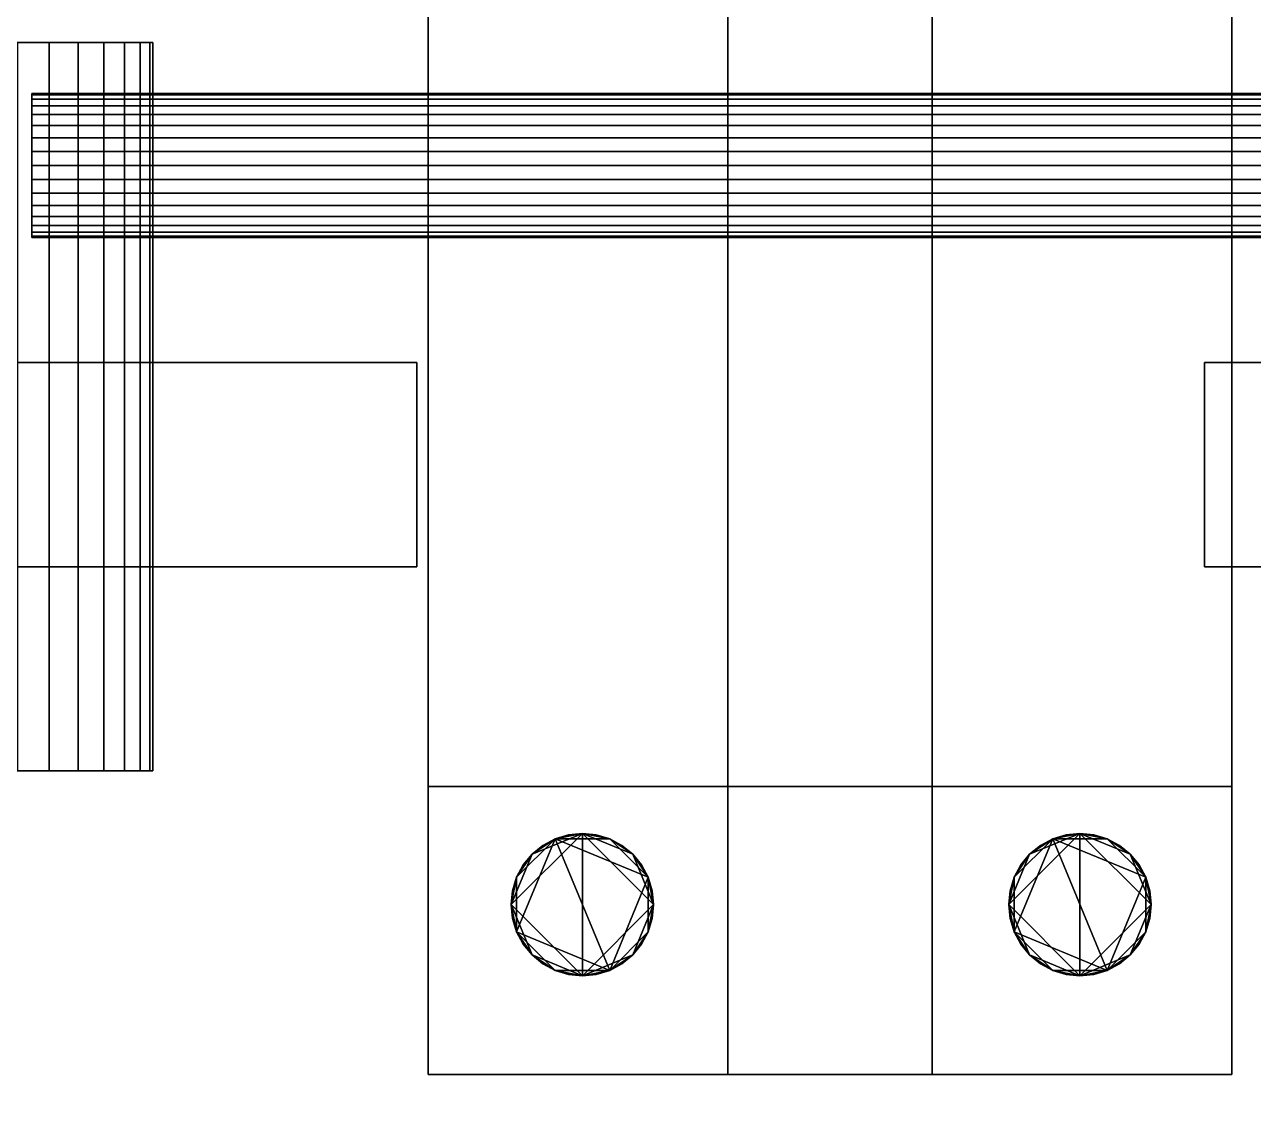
# Model space of a CAD drawing. Header units: metres. Extents: x 0 to 34.6, y -10.7 to 20.6.
# Drawn here: x 5.3128 to 5.4046, y 0.1169 to 0.1982 of the extents above; entities that cross this region are included whole.
import ezdxf

# ---------------------------------------------------------------- set-up
doc = ezdxf.new("R2010")
doc.units = ezdxf.units.M
doc.header["$MEASUREMENT"] = 0
doc.layers.get('0').update_dxf_attribs({"linetype": 'CONTINUOUS'})

msp = doc.modelspace()

# ---------------------------------------------------------------- linework, layer by layer
for points in [[(0, 0), (0, 0.25), (7.5, 0.25), (7.5, 0)], [(5.342948, 0.14126, 2.5), (5.342948, 0.221573, 2.5), (5.342948, 0.221573, 2.5), (5.342948, 0.14126, 2.5)], [(5.365329, 0.14126, 2.5), (5.342948, 0.14126, 2.5), (5.342948, 0.221573, 2.5), (5.365329, 0.221573, 2.5)], [(5.365329, 0.14126, 2.5), (5.365329, 0.221573, 2.5), (5.342948, 0.221573, 2.5), (5.342948, 0.14126, 2.5)], [(5.380568, 0.14126, 2.5), (5.380568, 0.221573, 2.5), (5.365329, 0.221573, 2.5), (5.365329, 0.14126, 2.5)], [(5.380568, 0.14126, 2.5), (5.365329, 0.14126, 2.5), (5.365329, 0.221573, 2.5), (5.380568, 0.221573, 2.5)], [(5.365329, 0.14126, 2.5), (5.365329, 0.221573, 2.5), (5.365329, 0.221573, 2.5), (5.365329, 0.14126, 2.5)], [(5.402948, 0.14126, 2.5), (5.402948, 0.221573, 2.5), (5.380568, 0.221573, 2.5), (5.380568, 0.14126, 2.5)], [(5.402948, 0.14126, 2.5), (5.380568, 0.14126, 2.5), (5.380568, 0.221573, 2.5), (5.402948, 0.221573, 2.5)], [(5.380568, 0.221573, 2.5), (5.380568, 0.14126, 2.5), (5.380568, 0.14126, 2.5), (5.380568, 0.221573, 2.5)], [(5.402948, 0.221573, 2.5), (5.402948, 0.14126, 2.5), (5.402948, 0.14126, 2.5), (5.402948, 0.221573, 2.5)], [(5.309838, 0.196825, 2.5), (5.31229, 0.196825, 2.5), (5.314649, 0.196825, 2.5)], [(5.314649, 0.196825, 2.5), (5.31229, 0.196825, 2.5), (5.309838, 0.196825, 2.5)], [(5.309838, 0.196825, 2.5), (5.314649, 0.196825, 2.5), (5.318727, 0.196825, 2.5)], [(5.318727, 0.196825, 2.5), (5.314649, 0.196825, 2.5), (5.309838, 0.196825, 2.5)], [(5.309838, 0.196825, 2.5), (5.318727, 0.196825, 2.5), (5.322409, 0.196825, 2.5)], [(5.322409, 0.196825, 2.5), (5.318727, 0.196825, 2.5), (5.309838, 0.196825, 2.5)], [(5.309838, 0.196825, 2.5), (5.322409, 0.196825, 2.5), (5.309838, 0.196825, 2.5)], [(5.309838, 0.196825, 2.5), (5.31229, 0.196825, 2.5), (5.314649, 0.196825, 2.5)], [(5.314649, 0.196825, 2.5), (5.31229, 0.196825, 2.5), (5.309838, 0.196825, 2.5)], [(5.309838, 0.196825, 2.5), (5.314649, 0.196825, 2.5), (5.318727, 0.196825, 2.5)], [(5.318727, 0.196825, 2.5), (5.314649, 0.196825, 2.5), (5.309838, 0.196825, 2.5)], [(5.309838, 0.196825, 2.5), (5.318727, 0.196825, 2.5), (5.322409, 0.196825, 2.5)], [(5.322409, 0.196825, 2.5), (5.318727, 0.196825, 2.5), (5.309838, 0.196825, 2.5)], [(5.309838, 0.196825, 2.5), (5.322409, 0.196825, 2.5), (5.309838, 0.196825, 2.5)], [(5.31229, 0.196825, 2.5), (5.314649, 0.196825, 2.5), (5.314649, 0.142444, 2.5), (5.31229, 0.142444, 2.5)], [(5.314649, 0.196825, 2.5), (5.31229, 0.196825, 2.5), (5.31229, 0.142444, 2.5), (5.314649, 0.142444, 2.5)], [(5.31229, 0.196825, 2.5), (5.314649, 0.196825, 2.5), (5.314649, 0.142444, 2.5), (5.31229, 0.142444, 2.5)], [(5.314649, 0.196825, 2.5), (5.31229, 0.196825, 2.5), (5.31229, 0.142444, 2.5), (5.314649, 0.142444, 2.5)], [(5.314649, 0.196825, 2.5), (5.316822, 0.196825, 2.5), (5.318727, 0.196825, 2.5)], [(5.318727, 0.196825, 2.5), (5.316822, 0.196825, 2.5), (5.314649, 0.196825, 2.5)], [(5.314649, 0.196825, 2.5), (5.316822, 0.196825, 2.5), (5.316822, 0.142444, 2.5), (5.314649, 0.142444, 2.5)], [(5.316822, 0.196825, 2.5), (5.314649, 0.196825, 2.5), (5.314649, 0.142444, 2.5), (5.316822, 0.142444, 2.5)], [(5.314649, 0.196825, 2.5), (5.316822, 0.196825, 2.5), (5.318727, 0.196825, 2.5)], [(5.318727, 0.196825, 2.5), (5.316822, 0.196825, 2.5), (5.314649, 0.196825, 2.5)], [(5.314649, 0.196825, 2.5), (5.316822, 0.196825, 2.5), (5.316822, 0.142444, 2.5), (5.314649, 0.142444, 2.5)], [(5.316822, 0.196825, 2.5), (5.314649, 0.196825, 2.5), (5.314649, 0.142444, 2.5), (5.316822, 0.142444, 2.5)], [(5.316822, 0.196825, 2.5), (5.318727, 0.196825, 2.5), (5.318727, 0.142444, 2.5), (5.316822, 0.142444, 2.5)], [(5.318727, 0.196825, 2.5), (5.316822, 0.196825, 2.5), (5.316822, 0.142444, 2.5), (5.318727, 0.142444, 2.5)], [(5.316822, 0.196825, 2.5), (5.318727, 0.196825, 2.5), (5.318727, 0.142444, 2.5), (5.316822, 0.142444, 2.5)], [(5.318727, 0.196825, 2.5), (5.316822, 0.196825, 2.5), (5.316822, 0.142444, 2.5), (5.318727, 0.142444, 2.5)], [(5.318727, 0.196825, 2.5), (5.32029, 0.196825, 2.5), (5.321452, 0.196825, 2.5)], [(5.321451, 0.196825, 2.5), (5.32029, 0.196825, 2.5), (5.318727, 0.196825, 2.5)], [(5.318727, 0.196825, 2.5), (5.321452, 0.196825, 2.5), (5.322409, 0.196825, 2.5)], [(5.322409, 0.196825, 2.5), (5.321451, 0.196825, 2.5), (5.318727, 0.196825, 2.5)], [(5.318727, 0.196825, 2.5), (5.32029, 0.196825, 2.5), (5.32029, 0.142444, 2.5), (5.318727, 0.142444, 2.5)], [(5.32029, 0.196825, 2.5), (5.318727, 0.196825, 2.5), (5.318727, 0.142444, 2.5), (5.32029, 0.142444, 2.5)], [(5.318727, 0.196825, 2.5), (5.32029, 0.196825, 2.5), (5.321452, 0.196825, 2.5)], [(5.321451, 0.196825, 2.5), (5.32029, 0.196825, 2.5), (5.318727, 0.196825, 2.5)], [(5.318727, 0.196825, 2.5), (5.321452, 0.196825, 2.5), (5.322409, 0.196825, 2.5)], [(5.322409, 0.196825, 2.5), (5.321451, 0.196825, 2.5), (5.318727, 0.196825, 2.5)], [(5.318727, 0.196825, 2.5), (5.32029, 0.196825, 2.5), (5.32029, 0.142444, 2.5), (5.318727, 0.142444, 2.5)], [(5.32029, 0.196825, 2.5), (5.318727, 0.196825, 2.5), (5.318727, 0.142444, 2.5), (5.32029, 0.142444, 2.5)], [(5.321452, 0.196825, 2.5), (5.32029, 0.196825, 2.5), (5.32029, 0.142444, 2.5), (5.321452, 0.142444, 2.5)], [(5.32029, 0.196825, 2.5), (5.321451, 0.196825, 2.5), (5.321451, 0.142444, 2.5), (5.32029, 0.142444, 2.5)], [(5.321452, 0.196825, 2.5), (5.32029, 0.196825, 2.5), (5.32029, 0.142444, 2.5), (5.321452, 0.142444, 2.5)], [(5.32029, 0.196825, 2.5), (5.321451, 0.196825, 2.5), (5.321451, 0.142444, 2.5), (5.32029, 0.142444, 2.5)], [(5.322409, 0.196825, 2.5), (5.322167, 0.196825, 2.5), (5.321451, 0.196825, 2.5)], [(5.321451, 0.196825, 2.5), (5.322167, 0.196825, 2.5), (5.322167, 0.142444, 2.5), (5.321451, 0.142444, 2.5)], [(5.322409, 0.196825, 2.5), (5.322167, 0.196825, 2.5), (5.321451, 0.196825, 2.5)], [(5.321451, 0.196825, 2.5), (5.322167, 0.196825, 2.5), (5.322167, 0.142444, 2.5), (5.321451, 0.142444, 2.5)], [(5.321452, 0.196825, 2.5), (5.322167, 0.196825, 2.5), (5.322409, 0.196825, 2.5)], [(5.322167, 0.196825, 2.5), (5.321452, 0.196825, 2.5), (5.321452, 0.142444, 2.5), (5.322167, 0.142444, 2.5)], [(5.321452, 0.196825, 2.5), (5.322167, 0.196825, 2.5), (5.322409, 0.196825, 2.5)], [(5.322167, 0.196825, 2.5), (5.321452, 0.196825, 2.5), (5.321452, 0.142444, 2.5), (5.322167, 0.142444, 2.5)], [(5.322409, 0.196825, 2.5), (5.322167, 0.196825, 2.5), (5.322167, 0.142444, 2.5), (5.322409, 0.142444, 2.5)], [(5.322167, 0.196825, 2.5), (5.322409, 0.196825, 2.5), (5.322409, 0.142444, 2.5), (5.322167, 0.142444, 2.5)], [(5.322409, 0.196825, 2.5), (5.322167, 0.196825, 2.5), (5.322167, 0.142444, 2.5), (5.322409, 0.142444, 2.5)], [(5.322167, 0.196825, 2.5), (5.322409, 0.196825, 2.5), (5.322409, 0.142444, 2.5), (5.322167, 0.142444, 2.5)], [(5.313355, 0.192598, 2.5), (5.313355, 0.192904, 2.5), (5.313355, 0.193007, 2.5)], [(5.313355, 0.193007, 2.5), (5.313355, 0.192904, 2.5), (5.313355, 0.192598, 2.5)], [(5.313355, 0.191432, 2.5), (5.313355, 0.192598, 2.5), (5.313355, 0.193007, 2.5)], [(5.313355, 0.193007, 2.5), (5.313355, 0.192598, 2.5), (5.313355, 0.191432, 2.5)], [(5.313355, 0.18763, 2.5), (5.313355, 0.191432, 2.5), (5.313355, 0.193007, 2.5)], [(5.313355, 0.193007, 2.5), (5.313355, 0.191432, 2.5), (5.313355, 0.18763, 2.5)], [(5.313355, 0.18763, 2.5), (5.313355, 0.193007, 2.5), (5.313355, 0.18763, 2.5)], [(5.313355, 0.192598, 2.5), (5.313355, 0.192904, 2.5), (5.313355, 0.193007, 2.5)], [(5.313355, 0.193007, 2.5), (5.313355, 0.192904, 2.5), (5.313355, 0.192598, 2.5)], [(5.313355, 0.191432, 2.5), (5.313355, 0.192598, 2.5), (5.313355, 0.193007, 2.5)], [(5.313355, 0.193007, 2.5), (5.313355, 0.192598, 2.5), (5.313355, 0.191432, 2.5)], [(5.313355, 0.18763, 2.5), (5.313355, 0.191432, 2.5), (5.313355, 0.193007, 2.5)], [(5.313355, 0.193007, 2.5), (5.313355, 0.191432, 2.5), (5.313355, 0.18763, 2.5)], [(5.313355, 0.18763, 2.5), (5.313355, 0.193007, 2.5), (5.313355, 0.18763, 2.5)], [(5.429656, 0.192904, 2.5), (5.429656, 0.193007, 2.5), (5.313355, 0.193007, 2.5), (5.313355, 0.192904, 2.5)], [(5.429656, 0.193007, 2.5), (5.429656, 0.192904, 2.5), (5.313355, 0.192904, 2.5), (5.313355, 0.193007, 2.5)], [(5.429656, 0.192904, 2.5), (5.429656, 0.193007, 2.5), (5.313355, 0.193007, 2.5), (5.313355, 0.192904, 2.5)], [(5.429656, 0.193007, 2.5), (5.429656, 0.192904, 2.5), (5.313355, 0.192904, 2.5), (5.313355, 0.193007, 2.5)], [(5.429656, 0.192598, 2.5), (5.429656, 0.192904, 2.5), (5.313355, 0.192904, 2.5), (5.313355, 0.192598, 2.5)], [(5.429656, 0.192904, 2.5), (5.429656, 0.192598, 2.5), (5.313355, 0.192598, 2.5), (5.313355, 0.192904, 2.5)], [(5.429656, 0.192598, 2.5), (5.429656, 0.192904, 2.5), (5.313355, 0.192904, 2.5), (5.313355, 0.192598, 2.5)], [(5.429656, 0.192904, 2.5), (5.429656, 0.192598, 2.5), (5.313355, 0.192598, 2.5), (5.313355, 0.192904, 2.5)], [(5.313355, 0.191432, 2.5), (5.313355, 0.192101, 2.5), (5.313355, 0.192598, 2.5)], [(5.313355, 0.192598, 2.5), (5.313355, 0.192101, 2.5), (5.313355, 0.191432, 2.5)], [(5.313355, 0.191432, 2.5), (5.313355, 0.192101, 2.5), (5.313355, 0.192598, 2.5)], [(5.313355, 0.192598, 2.5), (5.313355, 0.192101, 2.5), (5.313355, 0.191432, 2.5)], [(5.429656, 0.192598, 2.5), (5.429656, 0.192101, 2.5), (5.313355, 0.192101, 2.5), (5.313355, 0.192598, 2.5)], [(5.429656, 0.192101, 2.5), (5.429656, 0.192598, 2.5), (5.313355, 0.192598, 2.5), (5.313355, 0.192101, 2.5)], [(5.429656, 0.192598, 2.5), (5.429656, 0.192101, 2.5), (5.313355, 0.192101, 2.5), (5.313355, 0.192598, 2.5)], [(5.429656, 0.192101, 2.5), (5.429656, 0.192598, 2.5), (5.313355, 0.192598, 2.5), (5.313355, 0.192101, 2.5)], [(5.429656, 0.191432, 2.5), (5.429656, 0.192101, 2.5), (5.313355, 0.192101, 2.5), (5.313355, 0.191432, 2.5)], [(5.429656, 0.192101, 2.5), (5.429656, 0.191432, 2.5), (5.313355, 0.191432, 2.5), (5.313355, 0.192101, 2.5)], [(5.429656, 0.192101, 2.5), (5.429656, 0.191432, 2.5), (5.313355, 0.191432, 2.5), (5.313355, 0.192101, 2.5)], [(5.429656, 0.191432, 2.5), (5.429656, 0.192101, 2.5), (5.313355, 0.192101, 2.5), (5.313355, 0.191432, 2.5)], [(5.313355, 0.189688, 2.5), (5.313355, 0.190618, 2.5), (5.313355, 0.191432, 2.5)], [(5.313355, 0.191432, 2.5), (5.313355, 0.190618, 2.5), (5.313355, 0.189688, 2.5)], [(5.313355, 0.18763, 2.5), (5.313355, 0.189688, 2.5), (5.313355, 0.191432, 2.5)], [(5.313355, 0.191432, 2.5), (5.313355, 0.189688, 2.5), (5.313355, 0.18763, 2.5)], [(5.313355, 0.189688, 2.5), (5.313355, 0.190618, 2.5), (5.313355, 0.191432, 2.5)], [(5.313355, 0.191432, 2.5), (5.313355, 0.190618, 2.5), (5.313355, 0.189688, 2.5)], [(5.313355, 0.18763, 2.5), (5.313355, 0.189688, 2.5), (5.313355, 0.191432, 2.5)], [(5.313355, 0.191432, 2.5), (5.313355, 0.189688, 2.5), (5.313355, 0.18763, 2.5)], [(5.429656, 0.190618, 2.5), (5.429656, 0.191432, 2.5), (5.313355, 0.191432, 2.5), (5.313355, 0.190618, 2.5)], [(5.429656, 0.191432, 2.5), (5.429656, 0.190618, 2.5), (5.313355, 0.190618, 2.5), (5.313355, 0.191432, 2.5)], [(5.429656, 0.191432, 2.5), (5.429656, 0.190618, 2.5), (5.313355, 0.190618, 2.5), (5.313355, 0.191432, 2.5)], [(5.429656, 0.190618, 2.5), (5.429656, 0.191432, 2.5), (5.313355, 0.191432, 2.5), (5.313355, 0.190618, 2.5)], [(5.429656, 0.189688, 2.5), (5.429656, 0.190618, 2.5), (5.313355, 0.190618, 2.5), (5.313355, 0.189688, 2.5)], [(5.429656, 0.190618, 2.5), (5.429656, 0.189688, 2.5), (5.313355, 0.189688, 2.5), (5.313355, 0.190618, 2.5)], [(5.429656, 0.190618, 2.5), (5.429656, 0.189688, 2.5), (5.313355, 0.189688, 2.5), (5.313355, 0.190618, 2.5)], [(5.429656, 0.189688, 2.5), (5.429656, 0.190618, 2.5), (5.313355, 0.190618, 2.5), (5.313355, 0.189688, 2.5)], [(5.313355, 0.18763, 2.5), (5.313355, 0.188679, 2.5), (5.313355, 0.189688, 2.5)], [(5.313355, 0.189688, 2.5), (5.313355, 0.188679, 2.5), (5.313355, 0.18763, 2.5)], [(5.313355, 0.18763, 2.5), (5.313355, 0.188679, 2.5), (5.313355, 0.189688, 2.5)], [(5.313355, 0.189688, 2.5), (5.313355, 0.188679, 2.5), (5.313355, 0.18763, 2.5)], [(5.429656, 0.188679, 2.5), (5.429656, 0.189688, 2.5), (5.313355, 0.189688, 2.5), (5.313355, 0.188679, 2.5)], [(5.429656, 0.189688, 2.5), (5.429656, 0.188679, 2.5), (5.313355, 0.188679, 2.5), (5.313355, 0.189688, 2.5)], [(5.429656, 0.189688, 2.5), (5.429656, 0.188679, 2.5), (5.313355, 0.188679, 2.5), (5.313355, 0.189688, 2.5)], [(5.429656, 0.188679, 2.5), (5.429656, 0.189688, 2.5), (5.313355, 0.189688, 2.5), (5.313355, 0.188679, 2.5)], [(5.429656, 0.18763, 2.5), (5.429656, 0.188679, 2.5), (5.313355, 0.188679, 2.5), (5.313355, 0.18763, 2.5)], [(5.429656, 0.188679, 2.5), (5.429656, 0.18763, 2.5), (5.313355, 0.18763, 2.5), (5.313355, 0.188679, 2.5)], [(5.429656, 0.188679, 2.5), (5.429656, 0.18763, 2.5), (5.313355, 0.18763, 2.5), (5.313355, 0.188679, 2.5)], [(5.429656, 0.18763, 2.5), (5.429656, 0.188679, 2.5), (5.313355, 0.188679, 2.5), (5.313355, 0.18763, 2.5)], [(5.313355, 0.18763, 2.5), (5.313355, 0.186581, 2.5), (5.313355, 0.185573, 2.5)], [(5.313355, 0.185573, 2.5), (5.313355, 0.186581, 2.5), (5.313355, 0.18763, 2.5)], [(5.313355, 0.18763, 2.5), (5.313355, 0.185573, 2.5), (5.313355, 0.183828, 2.5)], [(5.313355, 0.183828, 2.5), (5.313355, 0.185573, 2.5), (5.313355, 0.18763, 2.5)], [(5.313355, 0.18763, 2.5), (5.313355, 0.183828, 2.5), (5.313355, 0.182253, 2.5)], [(5.313355, 0.182253, 2.5), (5.313355, 0.183828, 2.5), (5.313355, 0.18763, 2.5)], [(5.313355, 0.18763, 2.5), (5.313355, 0.182253, 2.5), (5.313355, 0.18763, 2.5)], [(5.313355, 0.18763, 2.5), (5.313355, 0.186581, 2.5), (5.313355, 0.185573, 2.5)], [(5.313355, 0.185573, 2.5), (5.313355, 0.186581, 2.5), (5.313355, 0.18763, 2.5)], [(5.313355, 0.18763, 2.5), (5.313355, 0.185573, 2.5), (5.313355, 0.183828, 2.5)], [(5.313355, 0.183828, 2.5), (5.313355, 0.185573, 2.5), (5.313355, 0.18763, 2.5)], [(5.313355, 0.18763, 2.5), (5.313355, 0.183828, 2.5), (5.313355, 0.182253, 2.5)], [(5.313355, 0.182253, 2.5), (5.313355, 0.183828, 2.5), (5.313355, 0.18763, 2.5)], [(5.313355, 0.18763, 2.5), (5.313355, 0.182253, 2.5), (5.313355, 0.18763, 2.5)], [(5.429656, 0.18763, 2.5), (5.429656, 0.186581, 2.5), (5.313355, 0.186581, 2.5), (5.313355, 0.18763, 2.5)], [(5.429656, 0.18763, 2.5), (5.429656, 0.186581, 2.5), (5.313355, 0.186581, 2.5), (5.313355, 0.18763, 2.5)], [(5.429656, 0.186581, 2.5), (5.429656, 0.18763, 2.5), (5.313355, 0.18763, 2.5), (5.313355, 0.186581, 2.5)], [(5.429656, 0.186581, 2.5), (5.429656, 0.18763, 2.5), (5.313355, 0.18763, 2.5), (5.313355, 0.186581, 2.5)], [(5.429656, 0.186581, 2.5), (5.429656, 0.185573, 2.5), (5.313355, 0.185573, 2.5), (5.313355, 0.186581, 2.5)], [(5.429656, 0.186581, 2.5), (5.429656, 0.185573, 2.5), (5.313355, 0.185573, 2.5), (5.313355, 0.186581, 2.5)], [(5.429656, 0.185573, 2.5), (5.429656, 0.186581, 2.5), (5.313355, 0.186581, 2.5), (5.313355, 0.185573, 2.5)], [(5.429656, 0.185573, 2.5), (5.429656, 0.186581, 2.5), (5.313355, 0.186581, 2.5), (5.313355, 0.185573, 2.5)], [(5.313355, 0.185573, 2.5), (5.313355, 0.184643, 2.5), (5.313355, 0.183828, 2.5)], [(5.313355, 0.183828, 2.5), (5.313355, 0.184643, 2.5), (5.313355, 0.185573, 2.5)], [(5.313355, 0.185573, 2.5), (5.313355, 0.184643, 2.5), (5.313355, 0.183828, 2.5)], [(5.313355, 0.183828, 2.5), (5.313355, 0.184643, 2.5), (5.313355, 0.185573, 2.5)], [(5.429656, 0.185573, 2.5), (5.429656, 0.184643, 2.5), (5.313355, 0.184643, 2.5), (5.313355, 0.185573, 2.5)], [(5.429656, 0.185573, 2.5), (5.429656, 0.184643, 2.5), (5.313355, 0.184643, 2.5), (5.313355, 0.185573, 2.5)], [(5.429656, 0.184643, 2.5), (5.429656, 0.185573, 2.5), (5.313355, 0.185573, 2.5), (5.313355, 0.184643, 2.5)], [(5.429656, 0.184643, 2.5), (5.429656, 0.185573, 2.5), (5.313355, 0.185573, 2.5), (5.313355, 0.184643, 2.5)], [(5.429656, 0.184643, 2.5), (5.429656, 0.183828, 2.5), (5.313355, 0.183828, 2.5), (5.313355, 0.184643, 2.5)], [(5.429656, 0.184643, 2.5), (5.429656, 0.183828, 2.5), (5.313355, 0.183828, 2.5), (5.313355, 0.184643, 2.5)], [(5.429656, 0.183828, 2.5), (5.429656, 0.184643, 2.5), (5.313355, 0.184643, 2.5), (5.313355, 0.183828, 2.5)], [(5.429656, 0.183828, 2.5), (5.429656, 0.184643, 2.5), (5.313355, 0.184643, 2.5), (5.313355, 0.183828, 2.5)], [(5.313355, 0.183828, 2.5), (5.313355, 0.18316, 2.5), (5.313355, 0.182663, 2.5)], [(5.313355, 0.182663, 2.5), (5.313355, 0.18316, 2.5), (5.313355, 0.183828, 2.5)], [(5.313355, 0.183828, 2.5), (5.313355, 0.182663, 2.5), (5.313355, 0.182253, 2.5)], [(5.313355, 0.182253, 2.5), (5.313355, 0.182663, 2.5), (5.313355, 0.183828, 2.5)], [(5.313355, 0.183828, 2.5), (5.313355, 0.18316, 2.5), (5.313355, 0.182663, 2.5)], [(5.313355, 0.182663, 2.5), (5.313355, 0.18316, 2.5), (5.313355, 0.183828, 2.5)], [(5.313355, 0.183828, 2.5), (5.313355, 0.182663, 2.5), (5.313355, 0.182253, 2.5)], [(5.313355, 0.182253, 2.5), (5.313355, 0.182663, 2.5), (5.313355, 0.183828, 2.5)], [(5.429656, 0.183828, 2.5), (5.429656, 0.18316, 2.5), (5.313355, 0.18316, 2.5), (5.313355, 0.183828, 2.5)], [(5.429656, 0.183828, 2.5), (5.429656, 0.18316, 2.5), (5.313355, 0.18316, 2.5), (5.313355, 0.183828, 2.5)], [(5.429656, 0.18316, 2.5), (5.429656, 0.183828, 2.5), (5.313355, 0.183828, 2.5), (5.313355, 0.18316, 2.5)], [(5.429656, 0.18316, 2.5), (5.429656, 0.183828, 2.5), (5.313355, 0.183828, 2.5), (5.313355, 0.18316, 2.5)], [(5.429656, 0.18316, 2.5), (5.429656, 0.182663, 2.5), (5.313355, 0.182663, 2.5), (5.313355, 0.18316, 2.5)], [(5.429656, 0.182663, 2.5), (5.429656, 0.18316, 2.5), (5.313355, 0.18316, 2.5), (5.313355, 0.182663, 2.5)], [(5.429656, 0.18316, 2.5), (5.429656, 0.182663, 2.5), (5.313355, 0.182663, 2.5), (5.313355, 0.18316, 2.5)], [(5.429656, 0.182663, 2.5), (5.429656, 0.18316, 2.5), (5.313355, 0.18316, 2.5), (5.313355, 0.182663, 2.5)], [(5.313355, 0.182663, 2.5), (5.313355, 0.182357, 2.5), (5.313355, 0.182253, 2.5)], [(5.313355, 0.182253, 2.5), (5.313355, 0.182357, 2.5), (5.313355, 0.182663, 2.5)], [(5.313355, 0.182663, 2.5), (5.313355, 0.182357, 2.5), (5.313355, 0.182253, 2.5)], [(5.313355, 0.182253, 2.5), (5.313355, 0.182357, 2.5), (5.313355, 0.182663, 2.5)], [(5.429656, 0.182663, 2.5), (5.429656, 0.182357, 2.5), (5.313355, 0.182357, 2.5), (5.313355, 0.182663, 2.5)], [(5.429656, 0.182357, 2.5), (5.429656, 0.182663, 2.5), (5.313355, 0.182663, 2.5), (5.313355, 0.182357, 2.5)], [(5.429656, 0.182663, 2.5), (5.429656, 0.182357, 2.5), (5.313355, 0.182357, 2.5), (5.313355, 0.182663, 2.5)], [(5.429656, 0.182357, 2.5), (5.429656, 0.182663, 2.5), (5.313355, 0.182663, 2.5), (5.313355, 0.182357, 2.5)], [(5.429656, 0.182357, 2.5), (5.429656, 0.182254, 2.5), (5.313355, 0.182253, 2.5), (5.313355, 0.182357, 2.5)], [(5.429656, 0.182254, 2.5), (5.429656, 0.182357, 2.5), (5.313355, 0.182357, 2.5), (5.313355, 0.182253, 2.5)], [(5.429656, 0.182357, 2.5), (5.429656, 0.182254, 2.5), (5.313355, 0.182253, 2.5), (5.313355, 0.182357, 2.5)], [(5.429656, 0.182254, 2.5), (5.429656, 0.182357, 2.5), (5.313355, 0.182357, 2.5), (5.313355, 0.182253, 2.5)], [(3.800899, 0.172922, 2.5), (3.800899, 0.157683, 2.5), (5.34211, 0.157683, 2.5), (5.34211, 0.172922, 2.5)], [(3.800899, 0.157683, 2.5), (3.800899, 0.172922, 2.5), (5.34211, 0.172922, 2.5), (5.34211, 0.157683, 2.5)], [(5.34211, 0.157683, 2.5), (5.34211, 0.172922, 2.5), (5.34211, 0.172922, 2.5), (5.34211, 0.157683, 2.5)], [(5.400899, 0.157683, 2.5), (5.400899, 0.157683, 2.5), (5.400899, 0.172922, 2.5)], [(5.400899, 0.172922, 2.5), (5.400899, 0.157683, 2.5), (6.942109, 0.157683, 2.5), (6.942109, 0.172922, 2.5)], [(5.400899, 0.157683, 2.5), (5.400899, 0.172922, 2.5), (6.942109, 0.172922, 2.5), (6.942109, 0.157683, 2.5)], [(3.800899, 0.157683, 2.5), (3.800899, 0.157683, 2.5), (5.34211, 0.157683, 2.5)], [(5.400899, 0.157683, 2.5), (5.400899, 0.157683, 2.5), (6.942109, 0.157683, 2.5)], [(5.314649, 0.142444, 2.5), (5.305028, 0.142444, 2.5), (5.298224, 0.142444, 2.5)], [(5.314649, 0.142444, 2.5), (5.298224, 0.142444, 2.5), (5.305028, 0.142444, 2.5)], [(5.314649, 0.142444, 2.5), (5.305028, 0.142444, 2.5), (5.298224, 0.142444, 2.5)], [(5.314649, 0.142444, 2.5), (5.298224, 0.142444, 2.5), (5.305028, 0.142444, 2.5)], [(5.305028, 0.142444, 2.5), (5.309838, 0.142444, 2.5), (5.314649, 0.142444, 2.5)], [(5.314649, 0.142444, 2.5), (5.309838, 0.142444, 2.5), (5.305028, 0.142444, 2.5)], [(5.305028, 0.142444, 2.5), (5.314649, 0.142444, 2.5), (5.321451, 0.142444, 2.5)], [(5.305028, 0.142444, 2.5), (5.321451, 0.142444, 2.5), (5.314649, 0.142444, 2.5)], [(5.305028, 0.142444, 2.5), (5.309838, 0.142444, 2.5), (5.314649, 0.142444, 2.5)], [(5.314649, 0.142444, 2.5), (5.309838, 0.142444, 2.5), (5.305028, 0.142444, 2.5)], [(5.305028, 0.142444, 2.5), (5.314649, 0.142444, 2.5), (5.321451, 0.142444, 2.5)], [(5.305028, 0.142444, 2.5), (5.321451, 0.142444, 2.5), (5.314649, 0.142444, 2.5)], [(5.309838, 0.142444, 2.5), (5.31229, 0.142444, 2.5), (5.314649, 0.142444, 2.5)], [(5.314649, 0.142444, 2.5), (5.31229, 0.142444, 2.5), (5.309838, 0.142444, 2.5)], [(5.309838, 0.142444, 2.5), (5.31229, 0.142444, 2.5), (5.314649, 0.142444, 2.5)], [(5.314649, 0.142444, 2.5), (5.31229, 0.142444, 2.5), (5.309838, 0.142444, 2.5)], [(5.314649, 0.142444, 2.5), (5.316822, 0.142444, 2.5), (5.318727, 0.142444, 2.5)], [(5.318727, 0.142444, 2.5), (5.316822, 0.142444, 2.5), (5.314649, 0.142444, 2.5)], [(5.314649, 0.142444, 2.5), (5.318727, 0.142444, 2.5), (5.321451, 0.142444, 2.5)], [(5.321452, 0.142444, 2.5), (5.318727, 0.142444, 2.5), (5.314649, 0.142444, 2.5)], [(5.321451, 0.142444, 2.5), (5.321452, 0.142444, 2.5), (5.314649, 0.142444, 2.5)], [(5.314649, 0.142444, 2.5), (5.316822, 0.142444, 2.5), (5.318727, 0.142444, 2.5)], [(5.318727, 0.142444, 2.5), (5.316822, 0.142444, 2.5), (5.314649, 0.142444, 2.5)], [(5.314649, 0.142444, 2.5), (5.318727, 0.142444, 2.5), (5.321451, 0.142444, 2.5)], [(5.321452, 0.142444, 2.5), (5.318727, 0.142444, 2.5), (5.314649, 0.142444, 2.5)], [(5.321451, 0.142444, 2.5), (5.321452, 0.142444, 2.5), (5.314649, 0.142444, 2.5)], [(5.318727, 0.142444, 2.5), (5.32029, 0.142444, 2.5), (5.321451, 0.142444, 2.5)], [(5.321452, 0.142444, 2.5), (5.32029, 0.142444, 2.5), (5.318727, 0.142444, 2.5)], [(5.318727, 0.142444, 2.5), (5.32029, 0.142444, 2.5), (5.321451, 0.142444, 2.5)], [(5.321452, 0.142444, 2.5), (5.32029, 0.142444, 2.5), (5.318727, 0.142444, 2.5)], [(5.321451, 0.142444, 2.5), (5.322167, 0.142444, 2.5), (5.322409, 0.142444, 2.5)], [(5.321451, 0.142444, 2.5), (5.322409, 0.142444, 2.5), (5.321452, 0.142444, 2.5)], [(5.321451, 0.142444, 2.5), (5.322167, 0.142444, 2.5), (5.322409, 0.142444, 2.5)], [(5.321451, 0.142444, 2.5), (5.322409, 0.142444, 2.5), (5.321452, 0.142444, 2.5)], [(5.322409, 0.142444, 2.5), (5.322167, 0.142444, 2.5), (5.321452, 0.142444, 2.5)], [(5.322409, 0.142444, 2.5), (5.322167, 0.142444, 2.5), (5.321452, 0.142444, 2.5)], [(5.342948, 0.119773, 2.5), (5.342948, 0.14126, 2.5), (5.342948, 0.14126, 2.5), (5.342948, 0.119773, 2.5)], [(5.365329, 0.119773, 2.5), (5.342948, 0.119773, 2.5), (5.342948, 0.14126, 2.5), (5.365329, 0.14126, 2.5)], [(5.365329, 0.119773, 2.5), (5.365329, 0.14126, 2.5), (5.342948, 0.14126, 2.5), (5.342948, 0.119773, 2.5)], [(5.380568, 0.119773, 2.5), (5.380568, 0.14126, 2.5), (5.365329, 0.14126, 2.5), (5.365329, 0.119773, 2.5)], [(5.380568, 0.119773, 2.5), (5.365329, 0.119773, 2.5), (5.365329, 0.14126, 2.5), (5.380568, 0.14126, 2.5)], [(5.380568, 0.14126, 2.5), (5.365329, 0.14126, 2.5), (5.365329, 0.14126, 2.5), (5.380568, 0.14126, 2.5)], [(5.402948, 0.119773, 2.5), (5.402948, 0.14126, 2.5), (5.380568, 0.14126, 2.5), (5.380568, 0.119773, 2.5)], [(5.402948, 0.119773, 2.5), (5.380568, 0.119773, 2.5), (5.380568, 0.14126, 2.5), (5.402948, 0.14126, 2.5)], [(5.402948, 0.14126, 2.5), (5.402948, 0.119773, 2.5), (5.402948, 0.119773, 2.5), (5.402948, 0.14126, 2.5)], [(5.354466, 0.137773, 2.5), (5.350707, 0.136215, 2.5), (5.34915, 0.132456, 2.5)], [(5.354466, 0.137773, 2.5), (5.34915, 0.132456, 2.5), (5.354466, 0.127139, 2.5)], [(5.354466, 0.137773, 2.5), (5.352431, 0.137368, 2.5), (5.350707, 0.136215, 2.5)], [(5.354466, 0.137773, 2.5), (5.353429, 0.13767, 2.5), (5.352431, 0.137368, 2.5)], [(5.352431, 0.137368, 2.5), (5.353429, 0.13767, 2.5), (5.354466, 0.137773, 2.5)], [(5.352431, 0.137368, 2.5), (5.354466, 0.137773, 2.5), (5.356501, 0.137368, 2.5)], [(5.352431, 0.137368, 2.5), (5.353429, 0.13767, 2.5), (5.353429, 0.13767, 2.5), (5.352431, 0.137368, 2.5)], [(5.353429, 0.13767, 2.5), (5.354466, 0.137773, 2.5), (5.354466, 0.137773, 2.5), (5.353429, 0.13767, 2.5)], [(5.356501, 0.137368, 2.5), (5.355503, 0.13767, 2.5), (5.354466, 0.137773, 2.5)], [(5.358226, 0.136215, 2.5), (5.356501, 0.137368, 2.5), (5.354466, 0.137773, 2.5)], [(5.359783, 0.132456, 2.5), (5.358226, 0.136215, 2.5), (5.354466, 0.137773, 2.5)], [(5.354466, 0.127139, 2.5), (5.359783, 0.132456, 2.5), (5.354466, 0.137773, 2.5)], [(5.354466, 0.137773, 2.5), (5.355503, 0.13767, 2.5), (5.356501, 0.137368, 2.5)], [(5.354466, 0.137773, 2.5), (5.355503, 0.13767, 2.5), (5.355503, 0.13767, 2.5), (5.354466, 0.137773, 2.5)], [(5.355503, 0.13767, 2.5), (5.356501, 0.137368, 2.5), (5.356501, 0.137368, 2.5), (5.355503, 0.13767, 2.5)], [(5.391607, 0.137773, 2.5), (5.387848, 0.136215, 2.5), (5.386291, 0.132456, 2.5)], [(5.391607, 0.137773, 2.5), (5.386291, 0.132456, 2.5), (5.391607, 0.127139, 2.5)], [(5.391607, 0.137773, 2.5), (5.389572, 0.137368, 2.5), (5.387848, 0.136215, 2.5)], [(5.391607, 0.137773, 2.5), (5.39057, 0.13767, 2.5), (5.389572, 0.137368, 2.5)], [(5.389572, 0.137368, 2.5), (5.39057, 0.13767, 2.5), (5.391607, 0.137773, 2.5)], [(5.389572, 0.137368, 2.5), (5.391607, 0.137773, 2.5), (5.393641, 0.137368, 2.5)], [(5.389572, 0.137368, 2.5), (5.39057, 0.13767, 2.5), (5.39057, 0.13767, 2.5), (5.389572, 0.137368, 2.5)], [(5.39057, 0.13767, 2.5), (5.391607, 0.137773, 2.5), (5.391607, 0.137773, 2.5), (5.39057, 0.13767, 2.5)], [(5.393641, 0.137368, 2.5), (5.392644, 0.13767, 2.5), (5.391607, 0.137773, 2.5)], [(5.395367, 0.136215, 2.5), (5.393641, 0.137368, 2.5), (5.391607, 0.137773, 2.5)], [(5.396923, 0.132456, 2.5), (5.395367, 0.136215, 2.5), (5.391607, 0.137773, 2.5)], [(5.391607, 0.127139, 2.5), (5.396923, 0.132456, 2.5), (5.391607, 0.137773, 2.5)], [(5.391607, 0.137773, 2.5), (5.392644, 0.13767, 2.5), (5.393641, 0.137368, 2.5)], [(5.391607, 0.137773, 2.5), (5.392644, 0.13767, 2.5), (5.392644, 0.13767, 2.5), (5.391607, 0.137773, 2.5)], [(5.392644, 0.13767, 2.5), (5.393641, 0.137368, 2.5), (5.393641, 0.137368, 2.5), (5.392644, 0.13767, 2.5)], [(5.349554, 0.134491, 2.5), (5.350707, 0.136215, 2.5), (5.352431, 0.137368, 2.5)], [(5.349554, 0.130421, 2.5), (5.349554, 0.134491, 2.5), (5.352431, 0.137368, 2.5)], [(5.356501, 0.127544, 2.5), (5.349554, 0.130421, 2.5), (5.352431, 0.137368, 2.5)], [(5.352431, 0.137368, 2.5), (5.351512, 0.136877, 2.5), (5.350707, 0.136215, 2.5)], [(5.350707, 0.136215, 2.5), (5.351512, 0.136877, 2.5), (5.352431, 0.137368, 2.5)], [(5.350707, 0.136215, 2.5), (5.351512, 0.136877, 2.5), (5.351512, 0.136877, 2.5), (5.350707, 0.136215, 2.5)], [(5.351512, 0.136877, 2.5), (5.352431, 0.137368, 2.5), (5.352431, 0.137368, 2.5), (5.351512, 0.136877, 2.5)], [(5.352431, 0.137368, 2.5), (5.356501, 0.137368, 2.5), (5.359378, 0.134491, 2.5)], [(5.352431, 0.137368, 2.5), (5.359378, 0.134491, 2.5), (5.356501, 0.127544, 2.5)], [(5.358226, 0.136215, 2.5), (5.35742, 0.136877, 2.5), (5.356501, 0.137368, 2.5)], [(5.356501, 0.137368, 2.5), (5.35742, 0.136877, 2.5), (5.358226, 0.136215, 2.5)], [(5.356501, 0.137368, 2.5), (5.358226, 0.136215, 2.5), (5.359378, 0.134491, 2.5)], [(5.356501, 0.137368, 2.5), (5.35742, 0.136877, 2.5), (5.35742, 0.136877, 2.5), (5.356501, 0.137368, 2.5)], [(5.35742, 0.136877, 2.5), (5.358226, 0.136215, 2.5), (5.358226, 0.136215, 2.5), (5.35742, 0.136877, 2.5)], [(5.386695, 0.134491, 2.5), (5.387848, 0.136215, 2.5), (5.389572, 0.137368, 2.5)], [(5.386695, 0.130421, 2.5), (5.386695, 0.134491, 2.5), (5.389572, 0.137368, 2.5)], [(5.393641, 0.127544, 2.5), (5.386695, 0.130421, 2.5), (5.389572, 0.137368, 2.5)], [(5.389572, 0.137368, 2.5), (5.388653, 0.136877, 2.5), (5.387848, 0.136215, 2.5)], [(5.387848, 0.136215, 2.5), (5.388653, 0.136877, 2.5), (5.389572, 0.137368, 2.5)], [(5.387848, 0.136215, 2.5), (5.388653, 0.136877, 2.5), (5.388653, 0.136877, 2.5), (5.387848, 0.136215, 2.5)], [(5.388653, 0.136877, 2.5), (5.389572, 0.137368, 2.5), (5.389572, 0.137368, 2.5), (5.388653, 0.136877, 2.5)], [(5.389572, 0.137368, 2.5), (5.393641, 0.137368, 2.5), (5.396519, 0.134491, 2.5)], [(5.389572, 0.137368, 2.5), (5.396519, 0.134491, 2.5), (5.393641, 0.127544, 2.5)], [(5.395367, 0.136215, 2.5), (5.394561, 0.136877, 2.5), (5.393641, 0.137368, 2.5)], [(5.393641, 0.137368, 2.5), (5.394561, 0.136877, 2.5), (5.395367, 0.136215, 2.5)], [(5.393641, 0.137368, 2.5), (5.395367, 0.136215, 2.5), (5.396519, 0.134491, 2.5)], [(5.393641, 0.137368, 2.5), (5.394561, 0.136877, 2.5), (5.394561, 0.136877, 2.5), (5.393641, 0.137368, 2.5)], [(5.394561, 0.136877, 2.5), (5.395367, 0.136215, 2.5), (5.395367, 0.136215, 2.5), (5.394561, 0.136877, 2.5)], [(5.350707, 0.136215, 2.5), (5.349554, 0.134491, 2.5), (5.34915, 0.132456, 2.5)], [(5.350707, 0.136215, 2.5), (5.350045, 0.13541, 2.5), (5.349554, 0.134491, 2.5)], [(5.349554, 0.134491, 2.5), (5.350045, 0.13541, 2.5), (5.350707, 0.136215, 2.5)], [(5.350045, 0.13541, 2.5), (5.350707, 0.136215, 2.5), (5.350707, 0.136215, 2.5), (5.350045, 0.13541, 2.5)], [(5.359378, 0.134491, 2.5), (5.358887, 0.13541, 2.5), (5.358226, 0.136215, 2.5)], [(5.359783, 0.132456, 2.5), (5.359378, 0.134491, 2.5), (5.358226, 0.136215, 2.5)], [(5.358226, 0.136215, 2.5), (5.358887, 0.13541, 2.5), (5.359378, 0.134491, 2.5)], [(5.358226, 0.136215, 2.5), (5.358887, 0.13541, 2.5), (5.358887, 0.13541, 2.5), (5.358226, 0.136215, 2.5)], [(5.387848, 0.136215, 2.5), (5.386695, 0.134491, 2.5), (5.386291, 0.132456, 2.5)], [(5.387848, 0.136215, 2.5), (5.387186, 0.13541, 2.5), (5.386695, 0.134491, 2.5)], [(5.386695, 0.134491, 2.5), (5.387186, 0.13541, 2.5), (5.387848, 0.136215, 2.5)], [(5.387186, 0.13541, 2.5), (5.387848, 0.136215, 2.5), (5.387848, 0.136215, 2.5), (5.387186, 0.13541, 2.5)], [(5.396519, 0.134491, 2.5), (5.396028, 0.13541, 2.5), (5.395367, 0.136215, 2.5)], [(5.396923, 0.132456, 2.5), (5.396519, 0.134491, 2.5), (5.395367, 0.136215, 2.5)], [(5.395367, 0.136215, 2.5), (5.396028, 0.13541, 2.5), (5.396519, 0.134491, 2.5)], [(5.395367, 0.136215, 2.5), (5.396028, 0.13541, 2.5), (5.396028, 0.13541, 2.5), (5.395367, 0.136215, 2.5)], [(5.349554, 0.134491, 2.5), (5.350045, 0.13541, 2.5), (5.350045, 0.13541, 2.5), (5.349554, 0.134491, 2.5)], [(5.358887, 0.13541, 2.5), (5.359378, 0.134491, 2.5), (5.359378, 0.134491, 2.5), (5.358887, 0.13541, 2.5)], [(5.386695, 0.134491, 2.5), (5.387186, 0.13541, 2.5), (5.387186, 0.13541, 2.5), (5.386695, 0.134491, 2.5)], [(5.396028, 0.13541, 2.5), (5.396519, 0.134491, 2.5), (5.396519, 0.134491, 2.5), (5.396028, 0.13541, 2.5)], [(5.349554, 0.134491, 2.5), (5.349252, 0.133493, 2.5), (5.34915, 0.132456, 2.5)], [(5.34915, 0.132456, 2.5), (5.349252, 0.133493, 2.5), (5.349554, 0.134491, 2.5)], [(5.349554, 0.130421, 2.5), (5.34915, 0.132456, 2.5), (5.349554, 0.134491, 2.5)], [(5.349252, 0.133493, 2.5), (5.349554, 0.134491, 2.5), (5.349554, 0.134491, 2.5), (5.349252, 0.133493, 2.5)], [(5.359378, 0.134491, 2.5), (5.359378, 0.130421, 2.5), (5.356501, 0.127544, 2.5)], [(5.359783, 0.132456, 2.5), (5.35968, 0.133493, 2.5), (5.359378, 0.134491, 2.5)], [(5.359378, 0.134491, 2.5), (5.35968, 0.133493, 2.5), (5.359783, 0.132456, 2.5)], [(5.359378, 0.134491, 2.5), (5.359783, 0.132456, 2.5), (5.359378, 0.130421, 2.5)], [(5.359378, 0.134491, 2.5), (5.35968, 0.133493, 2.5), (5.35968, 0.133493, 2.5), (5.359378, 0.134491, 2.5)], [(5.386695, 0.134491, 2.5), (5.386393, 0.133493, 2.5), (5.386291, 0.132456, 2.5)], [(5.386291, 0.132456, 2.5), (5.386393, 0.133493, 2.5), (5.386695, 0.134491, 2.5)], [(5.386695, 0.130421, 2.5), (5.386291, 0.132456, 2.5), (5.386695, 0.134491, 2.5)], [(5.386393, 0.133493, 2.5), (5.386695, 0.134491, 2.5), (5.386695, 0.134491, 2.5), (5.386393, 0.133493, 2.5)], [(5.396519, 0.134491, 2.5), (5.396519, 0.130421, 2.5), (5.393641, 0.127544, 2.5)], [(5.396923, 0.132456, 2.5), (5.396821, 0.133493, 2.5), (5.396519, 0.134491, 2.5)], [(5.396519, 0.134491, 2.5), (5.396821, 0.133493, 2.5), (5.396923, 0.132456, 2.5)], [(5.396519, 0.134491, 2.5), (5.396923, 0.132456, 2.5), (5.396519, 0.130421, 2.5)], [(5.396519, 0.134491, 2.5), (5.396821, 0.133493, 2.5), (5.396821, 0.133493, 2.5), (5.396519, 0.134491, 2.5)], [(5.34915, 0.132456, 2.5), (5.349252, 0.133493, 2.5), (5.349252, 0.133493, 2.5), (5.34915, 0.132456, 2.5)], [(5.35968, 0.133493, 2.5), (5.359783, 0.132456, 2.5), (5.359783, 0.132456, 2.5), (5.35968, 0.133493, 2.5)], [(5.386291, 0.132456, 2.5), (5.386393, 0.133493, 2.5), (5.386393, 0.133493, 2.5), (5.386291, 0.132456, 2.5)], [(5.396821, 0.133493, 2.5), (5.396923, 0.132456, 2.5), (5.396923, 0.132456, 2.5), (5.396821, 0.133493, 2.5)], [(5.34915, 0.132456, 2.5), (5.349252, 0.131419, 2.5), (5.349554, 0.130421, 2.5)], [(5.34915, 0.132456, 2.5), (5.349554, 0.130421, 2.5), (5.350707, 0.128697, 2.5)], [(5.34915, 0.132456, 2.5), (5.350707, 0.128697, 2.5), (5.354466, 0.127139, 2.5)], [(5.349554, 0.130421, 2.5), (5.349252, 0.131419, 2.5), (5.34915, 0.132456, 2.5)], [(5.349252, 0.131419, 2.5), (5.34915, 0.132456, 2.5), (5.34915, 0.132456, 2.5), (5.349252, 0.131419, 2.5)], [(5.354466, 0.127139, 2.5), (5.358226, 0.128697, 2.5), (5.359783, 0.132456, 2.5)], [(5.358226, 0.128697, 2.5), (5.359378, 0.130421, 2.5), (5.359783, 0.132456, 2.5)], [(5.359378, 0.130421, 2.5), (5.35968, 0.131419, 2.5), (5.359783, 0.132456, 2.5)], [(5.359783, 0.132456, 2.5), (5.35968, 0.131419, 2.5), (5.359378, 0.130421, 2.5)], [(5.359783, 0.132456, 2.5), (5.35968, 0.131419, 2.5), (5.35968, 0.131419, 2.5), (5.359783, 0.132456, 2.5)], [(5.386291, 0.132456, 2.5), (5.386393, 0.131419, 2.5), (5.386695, 0.130421, 2.5)], [(5.386291, 0.132456, 2.5), (5.386695, 0.130421, 2.5), (5.387848, 0.128697, 2.5)], [(5.386291, 0.132456, 2.5), (5.387848, 0.128697, 2.5), (5.391607, 0.127139, 2.5)], [(5.386695, 0.130421, 2.5), (5.386393, 0.131419, 2.5), (5.386291, 0.132456, 2.5)], [(5.386393, 0.131419, 2.5), (5.386291, 0.132456, 2.5), (5.386291, 0.132456, 2.5), (5.386393, 0.131419, 2.5)], [(5.391607, 0.127139, 2.5), (5.395367, 0.128697, 2.5), (5.396923, 0.132456, 2.5)], [(5.395367, 0.128697, 2.5), (5.396519, 0.130421, 2.5), (5.396923, 0.132456, 2.5)], [(5.396519, 0.130421, 2.5), (5.396821, 0.131419, 2.5), (5.396923, 0.132456, 2.5)], [(5.396923, 0.132456, 2.5), (5.396821, 0.131419, 2.5), (5.396519, 0.130421, 2.5)], [(5.396923, 0.132456, 2.5), (5.396821, 0.131419, 2.5), (5.396821, 0.131419, 2.5), (5.396923, 0.132456, 2.5)], [(5.349554, 0.130421, 2.5), (5.349252, 0.131419, 2.5), (5.349252, 0.131419, 2.5), (5.349554, 0.130421, 2.5)], [(5.35968, 0.131419, 2.5), (5.359378, 0.130421, 2.5), (5.359378, 0.130421, 2.5), (5.35968, 0.131419, 2.5)], [(5.386695, 0.130421, 2.5), (5.386393, 0.131419, 2.5), (5.386393, 0.131419, 2.5), (5.386695, 0.130421, 2.5)], [(5.396821, 0.131419, 2.5), (5.396519, 0.130421, 2.5), (5.396519, 0.130421, 2.5), (5.396821, 0.131419, 2.5)], [(5.349554, 0.130421, 2.5), (5.350045, 0.129502, 2.5), (5.350707, 0.128697, 2.5)], [(5.350707, 0.128697, 2.5), (5.350045, 0.129502, 2.5), (5.349554, 0.130421, 2.5)], [(5.352431, 0.127544, 2.5), (5.350707, 0.128697, 2.5), (5.349554, 0.130421, 2.5)], [(5.356501, 0.127544, 2.5), (5.352431, 0.127544, 2.5), (5.349554, 0.130421, 2.5)], [(5.350045, 0.129502, 2.5), (5.349554, 0.130421, 2.5), (5.349554, 0.130421, 2.5), (5.350045, 0.129502, 2.5)], [(5.359378, 0.130421, 2.5), (5.358226, 0.128697, 2.5), (5.356501, 0.127544, 2.5)], [(5.358226, 0.128697, 2.5), (5.358887, 0.129502, 2.5), (5.359378, 0.130421, 2.5)], [(5.359378, 0.130421, 2.5), (5.358887, 0.129502, 2.5), (5.358226, 0.128697, 2.5)], [(5.359378, 0.130421, 2.5), (5.358887, 0.129502, 2.5), (5.358887, 0.129502, 2.5), (5.359378, 0.130421, 2.5)], [(5.386695, 0.130421, 2.5), (5.387186, 0.129502, 2.5), (5.387848, 0.128697, 2.5)], [(5.387848, 0.128697, 2.5), (5.387186, 0.129502, 2.5), (5.386695, 0.130421, 2.5)], [(5.389572, 0.127544, 2.5), (5.387848, 0.128697, 2.5), (5.386695, 0.130421, 2.5)], [(5.393641, 0.127544, 2.5), (5.389572, 0.127544, 2.5), (5.386695, 0.130421, 2.5)], [(5.387186, 0.129502, 2.5), (5.386695, 0.130421, 2.5), (5.386695, 0.130421, 2.5), (5.387186, 0.129502, 2.5)], [(5.396519, 0.130421, 2.5), (5.395367, 0.128697, 2.5), (5.393641, 0.127544, 2.5)], [(5.395367, 0.128697, 2.5), (5.396028, 0.129502, 2.5), (5.396519, 0.130421, 2.5)], [(5.396519, 0.130421, 2.5), (5.396028, 0.129502, 2.5), (5.395367, 0.128697, 2.5)], [(5.396519, 0.130421, 2.5), (5.396028, 0.129502, 2.5), (5.396028, 0.129502, 2.5), (5.396519, 0.130421, 2.5)], [(5.350707, 0.128697, 2.5), (5.350045, 0.129502, 2.5), (5.350045, 0.129502, 2.5), (5.350707, 0.128697, 2.5)], [(5.358887, 0.129502, 2.5), (5.358226, 0.128697, 2.5), (5.358226, 0.128697, 2.5), (5.358887, 0.129502, 2.5)], [(5.387848, 0.128697, 2.5), (5.387186, 0.129502, 2.5), (5.387186, 0.129502, 2.5), (5.387848, 0.128697, 2.5)], [(5.396028, 0.129502, 2.5), (5.395367, 0.128697, 2.5), (5.395367, 0.128697, 2.5), (5.396028, 0.129502, 2.5)], [(5.350707, 0.128697, 2.5), (5.351512, 0.128035, 2.5), (5.352431, 0.127544, 2.5)], [(5.350707, 0.128697, 2.5), (5.352431, 0.127544, 2.5), (5.354466, 0.127139, 2.5)], [(5.352431, 0.127544, 2.5), (5.351512, 0.128035, 2.5), (5.350707, 0.128697, 2.5)], [(5.351512, 0.128035, 2.5), (5.350707, 0.128697, 2.5), (5.350707, 0.128697, 2.5), (5.351512, 0.128035, 2.5)], [(5.354466, 0.127139, 2.5), (5.356501, 0.127544, 2.5), (5.358226, 0.128697, 2.5)], [(5.356501, 0.127544, 2.5), (5.35742, 0.128035, 2.5), (5.358226, 0.128697, 2.5)], [(5.358226, 0.128697, 2.5), (5.35742, 0.128035, 2.5), (5.356501, 0.127544, 2.5)], [(5.358226, 0.128697, 2.5), (5.35742, 0.128035, 2.5), (5.35742, 0.128035, 2.5), (5.358226, 0.128697, 2.5)], [(5.387848, 0.128697, 2.5), (5.388653, 0.128035, 2.5), (5.389572, 0.127544, 2.5)], [(5.387848, 0.128697, 2.5), (5.389572, 0.127544, 2.5), (5.391607, 0.127139, 2.5)], [(5.389572, 0.127544, 2.5), (5.388653, 0.128035, 2.5), (5.387848, 0.128697, 2.5)], [(5.388653, 0.128035, 2.5), (5.387848, 0.128697, 2.5), (5.387848, 0.128697, 2.5), (5.388653, 0.128035, 2.5)], [(5.391607, 0.127139, 2.5), (5.393641, 0.127544, 2.5), (5.395367, 0.128697, 2.5)], [(5.393641, 0.127544, 2.5), (5.394561, 0.128035, 2.5), (5.395367, 0.128697, 2.5)], [(5.395367, 0.128697, 2.5), (5.394561, 0.128035, 2.5), (5.393641, 0.127544, 2.5)], [(5.395367, 0.128697, 2.5), (5.394561, 0.128035, 2.5), (5.394561, 0.128035, 2.5), (5.395367, 0.128697, 2.5)], [(5.352431, 0.127544, 2.5), (5.351512, 0.128035, 2.5), (5.351512, 0.128035, 2.5), (5.352431, 0.127544, 2.5)], [(5.352431, 0.127544, 2.5), (5.353429, 0.127242, 2.5), (5.354466, 0.127139, 2.5)], [(5.354466, 0.127139, 2.5), (5.353429, 0.127242, 2.5), (5.352431, 0.127544, 2.5)], [(5.356501, 0.127544, 2.5), (5.354466, 0.127139, 2.5), (5.352431, 0.127544, 2.5)], [(5.353429, 0.127242, 2.5), (5.352431, 0.127544, 2.5), (5.352431, 0.127544, 2.5), (5.353429, 0.127242, 2.5)], [(5.354466, 0.127139, 2.5), (5.355503, 0.127242, 2.5), (5.356501, 0.127544, 2.5)], [(5.356501, 0.127544, 2.5), (5.355503, 0.127242, 2.5), (5.354466, 0.127139, 2.5)], [(5.356501, 0.127544, 2.5), (5.355503, 0.127242, 2.5), (5.355503, 0.127242, 2.5), (5.356501, 0.127544, 2.5)], [(5.35742, 0.128035, 2.5), (5.356501, 0.127544, 2.5), (5.356501, 0.127544, 2.5), (5.35742, 0.128035, 2.5)], [(5.389572, 0.127544, 2.5), (5.388653, 0.128035, 2.5), (5.388653, 0.128035, 2.5), (5.389572, 0.127544, 2.5)], [(5.389572, 0.127544, 2.5), (5.39057, 0.127242, 2.5), (5.391607, 0.127139, 2.5)], [(5.391607, 0.127139, 2.5), (5.39057, 0.127242, 2.5), (5.389572, 0.127544, 2.5)], [(5.393641, 0.127544, 2.5), (5.391607, 0.127139, 2.5), (5.389572, 0.127544, 2.5)], [(5.39057, 0.127242, 2.5), (5.389572, 0.127544, 2.5), (5.389572, 0.127544, 2.5), (5.39057, 0.127242, 2.5)], [(5.391607, 0.127139, 2.5), (5.392644, 0.127242, 2.5), (5.393641, 0.127544, 2.5)], [(5.393641, 0.127544, 2.5), (5.392644, 0.127242, 2.5), (5.391607, 0.127139, 2.5)], [(5.393641, 0.127544, 2.5), (5.392644, 0.127242, 2.5), (5.392644, 0.127242, 2.5), (5.393641, 0.127544, 2.5)], [(5.394561, 0.128035, 2.5), (5.393641, 0.127544, 2.5), (5.393641, 0.127544, 2.5), (5.394561, 0.128035, 2.5)], [(5.354466, 0.127139, 2.5), (5.353429, 0.127242, 2.5), (5.353429, 0.127242, 2.5), (5.354466, 0.127139, 2.5)], [(5.355503, 0.127242, 2.5), (5.354466, 0.127139, 2.5), (5.354466, 0.127139, 2.5), (5.355503, 0.127242, 2.5)], [(5.391607, 0.127139, 2.5), (5.39057, 0.127242, 2.5), (5.39057, 0.127242, 2.5), (5.391607, 0.127139, 2.5)], [(5.392644, 0.127242, 2.5), (5.391607, 0.127139, 2.5), (5.391607, 0.127139, 2.5), (5.392644, 0.127242, 2.5)], [(5.365329, 0.119773, 2.5), (5.342948, 0.119773, 2.5), (5.342948, 0.119773, 2.5), (5.365329, 0.119773, 2.5)], [(5.380568, 0.119773, 2.5), (5.365329, 0.119773, 2.5), (5.365329, 0.119773, 2.5), (5.380568, 0.119773, 2.5)], [(5.402948, 0.119773, 2.5), (5.380568, 0.119773, 2.5), (5.380568, 0.119773, 2.5), (5.402948, 0.119773, 2.5)]]:
    msp.add_3dface(points)

doc.saveas('drawing.dxf')
